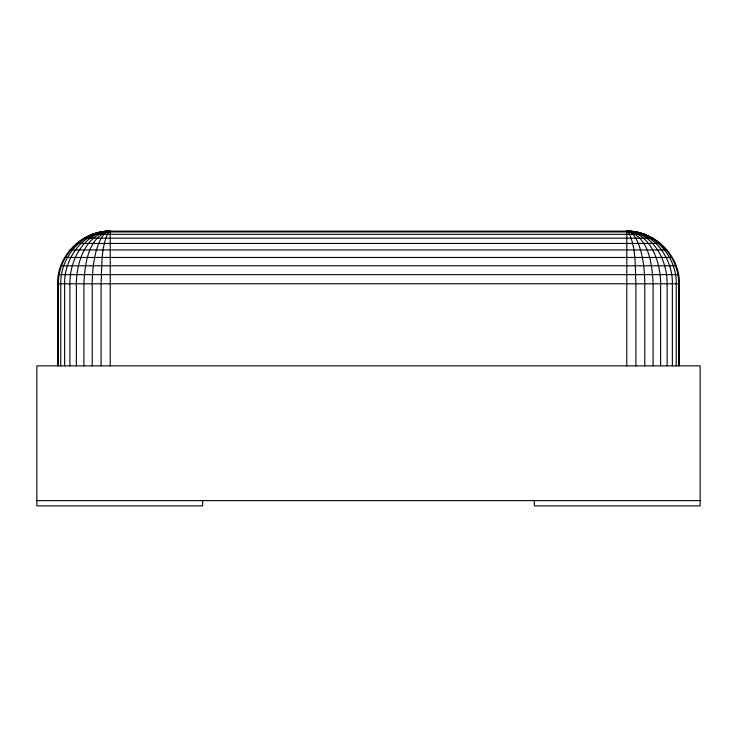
<?xml version="1.0" encoding="UTF-8"?>
<svg xmlns="http://www.w3.org/2000/svg" width="737" height="737" viewBox="0 0 737 737"><rect width="100%" height="100%" fill="white"/><g stroke="black" fill="none" stroke-linecap="round" stroke-linejoin="round"><path stroke-width="1.11" d="M57.578 365.865L57.578 283.782C57.09 255.638 82.074 230.644 110.228 231.132L626.772 231.132C654.926 230.644 679.91 255.638 679.422 283.782L679.422 365.865M110.228 365.865L110.228 231.132L108.643 231.934C100.545 247.678 102.056 266.554 101.089 283.782L101.089 365.865M58.38 365.865L58.38 283.782C57.855 255.942 82.203 230.69 110.228 231.132C101.614 232.708 98.97 242.842 96.436 249.944C93.424 260.953 92.318 272.395 92.217 283.782L92.217 365.865M60.756 365.865L60.756 283.782C60.158 256.845 82.572 230.865 110.228 231.132C87.933 235.932 84.737 264.85 83.907 283.782L83.907 365.865M64.635 365.865L64.635 283.782C64.018 258.328 83.207 231.243 110.228 231.132C85.603 233.445 76.399 262.593 76.381 283.782L76.381 365.865M110.228 231.132C84.165 232.017 69.435 260.299 69.895 283.782L69.895 365.865M101.089 231.934L635.911 231.934M92.217 234.311L644.783 234.311M83.907 238.189L653.093 238.189M76.381 243.45L660.619 243.45M69.895 249.944L667.105 249.944M64.635 257.462L672.365 257.462M60.756 265.781L676.244 265.781M58.38 274.643L678.62 274.643M57.578 283.782L679.422 283.782M36.85 500.598L700.15 500.598M626.772 365.865L626.772 231.132C654.797 230.69 679.146 255.942 678.62 283.782L678.62 365.865M635.911 365.865L635.911 283.782C634.944 266.554 636.455 247.678 628.357 231.934L626.772 231.132C654.428 230.865 676.842 256.845 676.244 283.782L676.244 365.865M644.783 365.865L644.783 283.782C644.608 270.147 643.235 256.283 638.343 243.45C636.003 238.383 633.028 231.888 626.772 231.132C653.793 231.243 672.982 258.328 672.365 283.782L672.365 365.865M653.093 365.865L653.093 283.782C652.263 264.85 649.067 235.932 626.772 231.132C652.835 232.017 667.565 260.299 667.105 283.782L667.105 365.865M626.772 231.132C651.397 233.445 660.601 262.593 660.619 283.782L660.619 365.865M534.325 500.598L534.325 505.868L700.15 505.868L700.15 365.865L36.85 365.865L36.85 505.868L202.675 505.868L202.675 500.598"/></g></svg>
